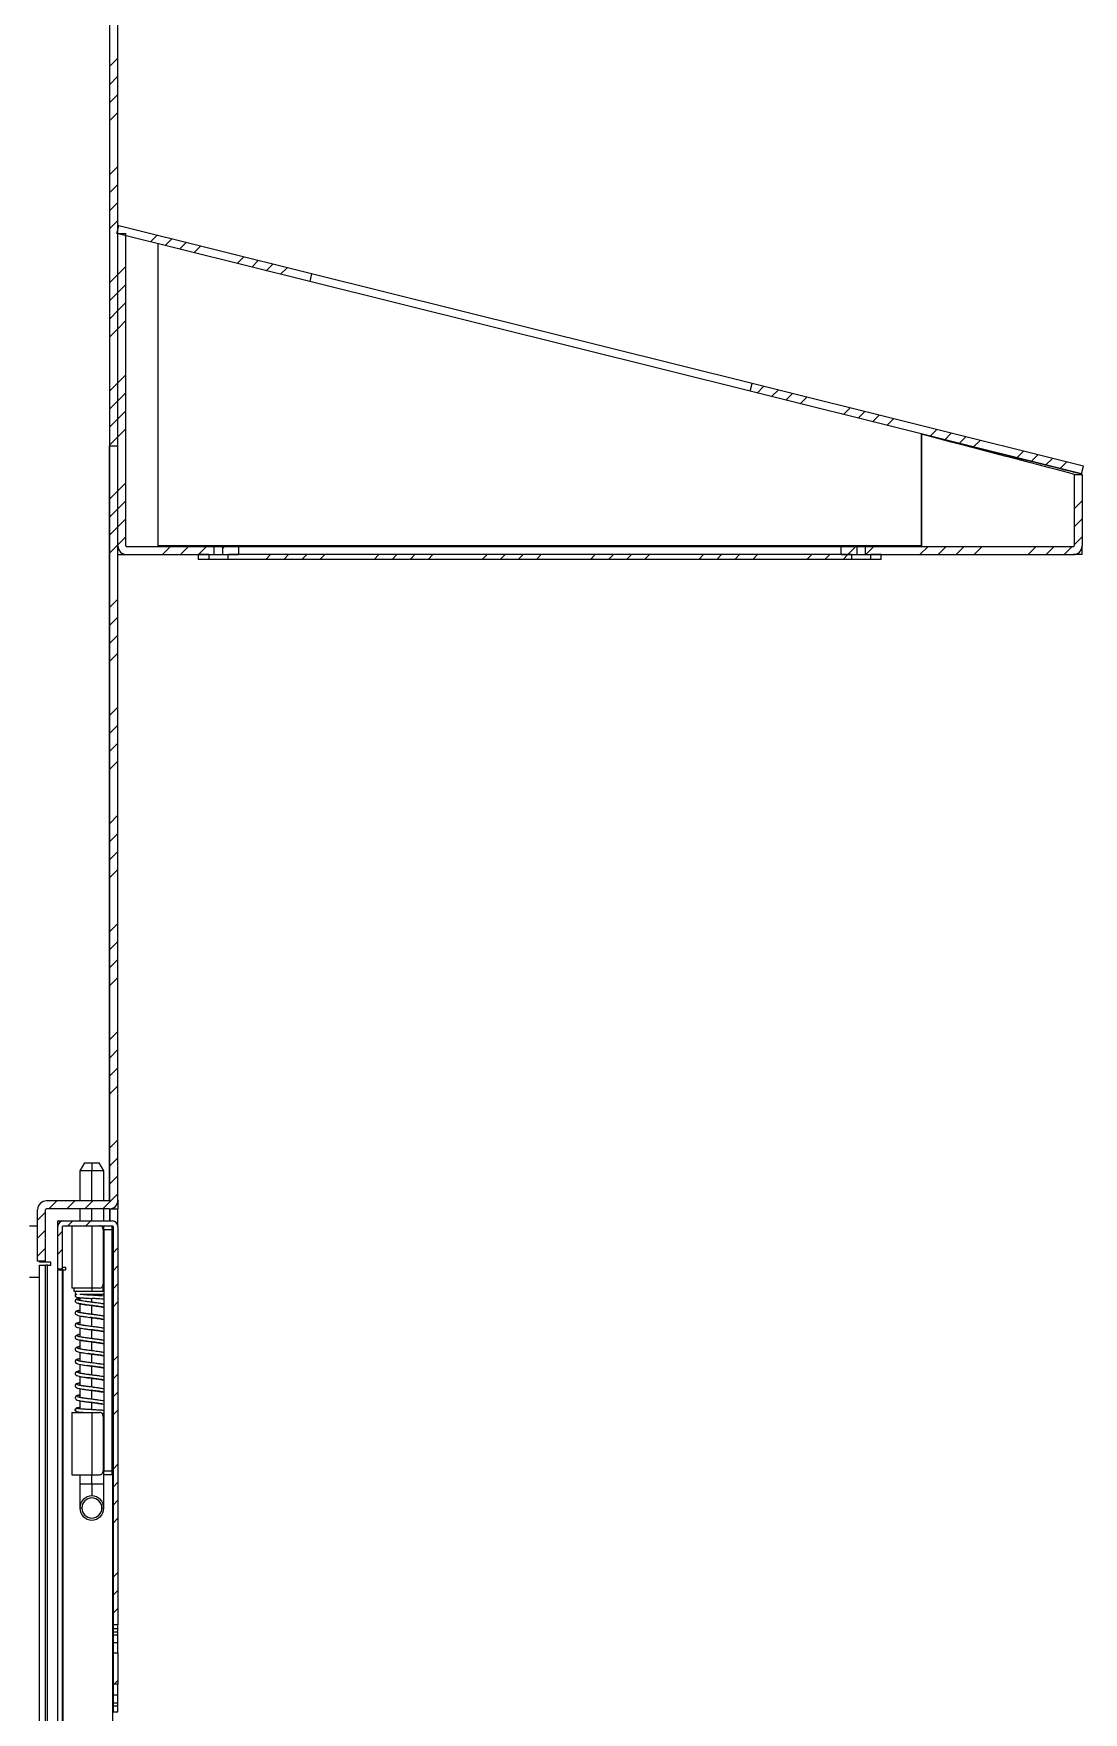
# Model space of a CAD drawing. Header units: millimetres. Extents: x -1281 to 3780, y -2005 to 2969.
# Drawn here: x 3466.6 to 3728, y -76.5 to 341.7 of the extents above; entities that cross this region are included whole.
import ezdxf

# ---------------------------------------------------------------- set-up
doc = ezdxf.new("R2010")
doc.units = ezdxf.units.MM

msp = doc.modelspace()

# ---------------------------------------------------------------- hatches: boundary and pattern name
at = {"linetype": 'Continuous', "lineweight": 18}
h = msp.add_hatch(dxfattribs=at)
h.set_pattern_fill('ANSI34', angle=3e-322, style=0)
edge = h.paths.add_edge_path(flags=0)
edge.add_arc((3527.6323, 356.6942), 42, 105, 180)
edge.add_line((3485.6323, 356.6942), (3485.6323, 238.9873))
edge.add_line((3485.6323, 238.9873), (3487.6323, 238.9873))
edge.add_line((3487.6323, 238.9873), (3487.6323, 356.6942))
edge.add_arc((3527.6323, 356.6942), 40, 105, 180, ccw=False)
edge.add_line((3517.2795, 395.3313), (3550.4175, 404.2105))
edge.add_line((3550.4175, 404.2105), (3549.8998, 406.1424))
edge.add_line((3549.8998, 406.1424), (3516.7619, 397.2631))
h = msp.add_hatch(dxfattribs=at)
h.set_pattern_fill('ANSI34', angle=3e-322, style=0)
edge = h.paths.add_edge_path(flags=0)
edge.add_line((3339.8323, -543.078), (3487.6323, -543.078))
edge.add_line((3487.6323, -543.078), (3487.6323, -541.078))
edge.add_line((3487.6323, -541.078), (3339.8323, -541.078))
edge.add_arc((3339.8323, -540.878), 0.2, 180, 270, ccw=False)
edge.add_line((3339.6323, -540.878), (3339.6323, 341.722))
edge.add_arc((3339.8323, 341.722), 0.2, 90, 180, ccw=False)
edge.add_line((3339.8323, 341.922), (3355.4323, 341.922))
edge.add_arc((3355.4323, 344.122), 2.2, 270, 360)
edge.add_line((3357.6323, 344.122), (3357.6323, 359.122))
edge.add_line((3357.6323, 359.122), (3355.6323, 359.122))
edge.add_line((3355.6323, 359.122), (3355.6323, 344.122))
edge.add_arc((3355.4323, 344.122), 0.2, 270, 360, ccw=False)
edge.add_line((3355.4323, 343.922), (3339.8323, 343.922))
edge.add_arc((3339.8323, 341.722), 2.2, 90, 180)
edge.add_line((3337.6323, 341.722), (3337.6323, -540.878))
edge.add_arc((3339.8323, -540.878), 2.2, 180, 270)
h = msp.add_hatch(dxfattribs=at)
h.set_pattern_fill('ANSI34', style=0)
h.paths.add_polyline_path([(3487.8163, 293.856), (3487.3325, 291.9154), (3535.3621, 279.9403), (3535.8459, 281.8809)], flags=0)
h = msp.add_hatch(dxfattribs=at)
h.set_pattern_fill('ANSI34', angle=3e-322, style=0)
edge = h.paths.add_edge_path(flags=0)
edge.add_line((3489.6323, 291.922), (3487.6323, 291.922))
edge.add_line((3487.6323, 291.922), (3487.6323, 214.122))
edge.add_arc((3489.8323, 214.122), 2.2, 180, 270)
edge.add_line((3489.8323, 211.922), (3511.5258, 211.922))
edge.add_line((3511.5258, 211.922), (3511.5258, 213.922))
edge.add_line((3511.5258, 213.922), (3489.8323, 213.922))
edge.add_arc((3489.8323, 214.122), 0.2, 180, 270, ccw=False)
edge.add_line((3489.6323, 214.122), (3489.6323, 291.922))
h = msp.add_hatch(dxfattribs=at)
h.set_pattern_fill('ANSI34', style=0)
h.paths.add_polyline_path([(3645.0055, 252.6031), (3727.4806, 232.0397), (3727.9645, 233.9803), (3645.4894, 254.5437)], flags=0)
h = msp.add_hatch(dxfattribs=at)
h.set_pattern_fill('ANSI34', angle=3e-322, style=0)
edge = h.paths.add_edge_path(flags=0)
edge.add_line((3487.6323, 51.122), (3487.6323, 238.922))
edge.add_line((3487.6323, 238.922), (3485.6323, 238.922))
edge.add_line((3485.6323, 238.922), (3485.6323, 51.122))
edge.add_arc((3485.4323, 51.122), 0.2, 270, 360, ccw=False)
edge.add_line((3485.4323, 50.922), (3469.8323, 50.922))
edge.add_arc((3469.8323, 48.722), 2.2, 90, 180)
edge.add_line((3467.6323, 48.722), (3467.6323, 35.922))
edge.add_line((3467.6323, 35.922), (3469.6323, 35.922))
edge.add_line((3469.6323, 35.922), (3469.6323, 48.722))
edge.add_arc((3469.8323, 48.722), 0.2, 90, 180, ccw=False)
edge.add_line((3469.8323, 48.922), (3485.4323, 48.922))
edge.add_arc((3485.4323, 51.122), 2.2, 270, 360)
h = msp.add_hatch(dxfattribs=at)
h.set_pattern_fill('ANSI34', angle=3e-322, style=0)
edge = h.paths.add_edge_path(flags=0)
edge.add_line((3727.6323, 231.922), (3725.6323, 231.922))
edge.add_line((3725.6323, 231.922), (3725.6323, 214.122))
edge.add_arc((3725.4323, 214.122), 0.2, 270, 360, ccw=False)
edge.add_line((3725.4323, 213.922), (3673.7388, 213.922))
edge.add_line((3673.7388, 213.922), (3673.7388, 211.922))
edge.add_line((3673.7388, 211.922), (3725.4323, 211.922))
edge.add_arc((3725.4323, 214.122), 2.2, 270, 360)
edge.add_line((3727.6323, 214.122), (3727.6323, 231.922))
h = msp.add_hatch(dxfattribs=at)
h.set_pattern_fill('ANSI34', angle=3e-322, style=0)
h.paths.add_polyline_path([(3517.6323, 211.922), (3517.6323, 213.922), (3513.7388, 213.922), (3513.7388, 211.922)], flags=0)
h = msp.add_hatch(dxfattribs=at)
h.set_pattern_fill('ANSI34', angle=3e-322, style=0)
h.paths.add_polyline_path([(3667.6323, 213.922), (3667.6323, 211.922), (3671.5258, 211.922), (3671.5258, 213.922)], flags=0)
h = msp.add_hatch(dxfattribs=at)
h.set_pattern_fill('ANSI34', angle=3e-322, style=0)
h.paths.add_polyline_path([(3510.221, 211.922), (3507.6323, 211.922), (3507.6323, 210.722), (3510.221, 210.722)], flags=0)
h = msp.add_hatch(dxfattribs=at)
h.set_pattern_fill('ANSI34', angle=3e-322, style=0)
h.paths.add_polyline_path([(3515.0436, 211.922), (3515.0436, 210.722), (3670.221, 210.722), (3670.221, 211.922)], flags=0)
h = msp.add_hatch(dxfattribs=at)
h.set_pattern_fill('ANSI34', angle=3e-322, style=0)
h.paths.add_polyline_path([(3675.0436, 210.722), (3677.6323, 210.722), (3677.6323, 211.922), (3675.0436, 211.922)], flags=0)
h = msp.add_hatch(dxfattribs=at)
h.set_pattern_fill('ANSI34', angle=3e-322, style=0)
edge = h.paths.add_edge_path(flags=0)
edge.add_line((3472.6323, 33.922), (3473.8323, 33.922))
edge.add_line((3473.8323, 33.922), (3473.8323, 44.522))
edge.add_arc((3474.0323, 44.522), 0.2, 90, 180, ccw=False)
edge.add_line((3474.0323, 44.722), (3486.2323, 44.722))
edge.add_arc((3486.2323, 44.522), 0.2, 0, 90, ccw=False)
edge.add_line((3486.4323, 44.522), (3486.4323, -54.6785))
edge.add_line((3486.4323, -54.6785), (3487.6323, -54.6785))
edge.add_line((3487.6323, -54.6785), (3487.6323, 44.522))
edge.add_arc((3486.2323, 44.522), 1.4, 0, 90)
edge.add_line((3486.2323, 45.922), (3474.0323, 45.922))
edge.add_arc((3474.0323, 44.522), 1.4, 90, 180)
edge.add_line((3472.6323, 44.522), (3472.6323, 33.922))
h = msp.add_hatch(dxfattribs=at)
h.set_pattern_fill('ANSI34', angle=3e-322, style=0)
h.paths.add_polyline_path([(3487.6323, -61.682), (3486.4323, -61.682), (3486.4323, -69.4661), (3487.6323, -69.4661)], flags=0)

# ---------------------------------------------------------------- linework, layer by layer
at = {"color": 7, "linetype": 'Continuous'}
for p, q in [((3485.6323, 238.9873), (3485.6323, 356.6942)), ((3487.6323, 238.9873), (3487.6323, 356.6942)), ((3487.3325, 291.9154), (3487.8163, 293.856)), ((3487.8163, 293.856), (3487.6323, 293.9019)), ((3535.8459, 281.8809), (3487.8163, 293.856)), ((3535.3621, 279.9403), (3487.3325, 291.9154)), ((3487.6323, 214.122), (3487.6323, 291.922)), ((3487.6323, 291.922), (3489.6323, 291.922)), ((3489.6323, 214.122), (3489.6323, 291.922)), ((3497.6323, 214.122), (3497.6323, 289.3474)), ((3535.8459, 281.8809), (3535.3621, 279.9403)), ((3645.4894, 254.5437), (3535.8459, 281.8809)), ((3645.0055, 252.6031), (3535.3621, 279.9403)), ((3645.0055, 252.6031), (3645.4894, 254.5437)), ((3727.4806, 232.0397), (3645.0055, 252.6031)), ((3727.9645, 233.9803), (3645.4894, 254.5437)), ((3485.6323, 238.922), (3485.4323, 238.922)), ((3485.6323, 238.9873), (3487.6323, 238.9873)), ((3485.6323, 238.922), (3485.6323, 238.9873)), ((3485.6323, 51.122), (3485.6323, 238.922)), ((3487.6323, 238.922), (3485.6323, 238.922)), ((3487.6323, 51.122), (3487.6323, 238.922)), ((3687.6323, 241.975), (3687.6323, 214.122)), ((3687.6323, 214.122), (3687.6323, 241.922)), ((3725.6323, 231.922), (3725.6323, 214.122)), ((3725.6323, 231.922), (3727.6323, 231.922)), ((3727.4806, 232.0397), (3727.9645, 233.9803)), ((3727.6323, 231.922), (3727.6323, 214.122)), ((3487.6414, 213.922), (3487.6323, 213.922)), ((3489.8323, 213.922), (3511.5258, 213.922)), ((3497.6323, 214.122), (3497.6323, 213.922)), ((3687.6323, 214.122), (3497.6323, 214.122)), ((3511.5258, 213.922), (3511.5258, 211.922)), ((3511.5258, 213.922), (3513.7388, 213.922)), ((3513.7388, 211.922), (3513.7388, 213.922)), ((3513.7388, 213.922), (3517.6323, 213.922)), ((3517.6323, 213.922), (3517.6323, 211.922)), ((3517.6323, 213.922), (3667.6323, 213.922)), ((3667.6323, 211.922), (3667.6323, 213.922)), ((3667.6323, 213.922), (3671.5258, 213.922)), ((3671.5258, 213.922), (3671.5258, 211.922)), ((3671.5258, 213.922), (3673.7388, 213.922)), ((3673.7388, 211.922), (3673.7388, 213.922)), ((3673.7388, 213.922), (3725.4323, 213.922)), ((3687.6323, 213.922), (3687.6323, 214.122)), ((3727.6323, 213.922), (3727.6232, 213.922)), ((3727.6323, 211.922), (3727.6323, 213.922)), ((3487.6323, 211.922), (3489.8323, 211.922)), ((3489.8323, 211.922), (3511.5258, 211.922)), ((3507.6323, 211.922), (3507.6323, 210.722)), ((3510.221, 211.922), (3507.6323, 211.922)), ((3510.221, 210.722), (3507.6323, 210.722)), ((3510.221, 211.922), (3510.221, 210.722)), ((3515.0436, 210.722), (3510.221, 210.722)), ((3511.5258, 211.922), (3513.7388, 211.922)), ((3513.7388, 211.922), (3517.6323, 211.922)), ((3515.0436, 210.722), (3515.0436, 211.922)), ((3670.221, 211.922), (3515.0436, 211.922)), ((3670.221, 210.722), (3515.0436, 210.722)), ((3667.6323, 211.922), (3671.5258, 211.922)), ((3670.221, 211.922), (3670.221, 210.722)), ((3675.0436, 210.722), (3670.221, 210.722)), ((3671.5258, 211.922), (3673.7388, 211.922)), ((3673.7388, 211.922), (3725.4323, 211.922)), ((3675.0436, 210.722), (3675.0436, 211.922)), ((3677.6323, 211.922), (3675.0436, 211.922)), ((3677.6323, 210.722), (3675.0436, 210.722)), ((3677.6323, 210.722), (3677.6323, 211.922)), ((3727.6323, 211.922), (3725.4323, 211.922)), ((3479.287, 60.422), (3478.1323, 58.422)), ((3479.287, 60.422), (3481.1323, 60.422)), ((3481.1323, 60.422), (3481.1323, 58.422)), ((3481.1323, 60.422), (3482.9776, 60.422)), ((3484.1323, 58.422), (3482.9776, 60.422)), ((3478.1323, 58.422), (3478.1323, 50.922)), ((3481.1323, 58.422), (3478.1323, 58.422)), ((3484.1323, 58.422), (3481.1323, 58.422)), ((3484.1323, 50.922), (3484.1323, 58.422)), ((3485.4323, 50.922), (3469.8323, 50.922)), ((3487.6323, 51.122), (3487.6323, 48.922)), ((3467.6323, 35.922), (3467.6323, 48.722)), ((3469.6323, 35.922), (3469.6323, 48.722)), ((3485.4323, 48.922), (3469.8323, 48.922)), ((3478.1323, 48.922), (3478.1323, 45.922)), ((3484.1323, 45.922), (3484.1323, 48.922)), ((3485.6323, 48.9311), (3485.6323, 45.922)), ((3485.6323, 48.922), (3487.6323, 48.922)), ((3485.6323, 45.922), (3485.6323, 48.922)), ((3487.6323, 44.522), (3487.6323, 48.922)), ((3465.6323, 44.722), (3467.6323, 44.722)), ((3472.6323, 44.522), (3472.6323, 45.922)), ((3472.6323, 45.922), (3474.0323, 45.922)), ((3472.6323, 33.922), (3472.6323, 44.522)), ((3473.8323, 33.922), (3473.8323, 44.522)), ((3474.0323, 45.922), (3486.2323, 45.922)), ((3474.0323, 44.722), (3486.2323, 44.722)), ((3476.1323, 44.722), (3476.1323, 29.222)), ((3481.1323, 44.722), (3481.1323, 29.222)), ((3483.9601, 43.722), (3483.9601, 30.222)), ((3484.1323, 43.722), (3484.1323, 44.722)), ((3484.1323, 43.722), (3484.1323, -16.278)), ((3486.1323, 43.722), (3484.1323, 43.722)), ((3486.1323, 44.722), (3486.1323, 43.722)), ((3486.1323, 43.722), (3486.1323, -16.278)), ((3486.2323, 44.722), (3486.2323, 44.522)), ((3486.2323, 44.522), (3486.4323, 44.522)), ((3486.4323, 44.522), (3486.4323, -54.6785)), ((3487.6323, 44.522), (3487.6323, -54.6785)), ((3469.6323, 35.922), (3467.6323, 35.922)), ((3468.1323, 35.672), (3468.1323, 35.922)), ((3470.8823, 35.672), (3468.1323, 35.672)), ((3468.1323, -428.078), (3468.1323, 34.922)), ((3468.1323, 34.922), (3469.6323, 34.922)), ((3469.6323, -428.078), (3469.6323, 34.922)), ((3470.1323, 34.922), (3469.6323, 34.922)), ((3470.1323, -428.078), (3470.1323, 34.922)), ((3470.1323, 34.922), (3470.8823, 34.922)), ((3470.8823, 34.922), (3470.8823, 35.672)), ((3473.8323, 33.922), (3472.6323, 33.922)), ((3472.6323, 33.722), (3473.8323, 33.722)), ((3472.6323, -426.878), (3472.6323, 33.722)), ((3474.6323, 34.322), (3473.8323, 34.322)), ((3473.8323, -426.878), (3473.8323, 33.722)), ((3474.0323, 33.722), (3473.8323, 33.722)), ((3474.0323, -426.878), (3474.0323, 33.722)), ((3474.0323, 33.722), (3474.6323, 33.722)), ((3474.6323, 33.722), (3474.6323, 34.322)), ((3465.6323, 31.922), (3468.1323, 31.922)), ((3484.1323, 29.422), (3483.6379, 29.422)), ((3481.1323, 29.222), (3476.1323, 29.222)), ((3476.6323, 29.222), (3476.6323, 28.422)), ((3476.6323, 28.422), (3481.1323, 28.422)), ((3478.1323, 26.8198), (3478.1323, 26.1162)), ((3478.1323, 25.3233), (3478.1323, 23.1011)), ((3479.5143, 25.8861), (3478.725, 26.0081)), ((3481.1323, 29.222), (3481.1323, 28.422)), ((3483.0783, 29.222), (3481.1323, 29.222)), ((3481.1323, 28.422), (3483.9441, 28.422)), ((3483.9441, 28.422), (3483.9441, 29.222)), ((3483.9441, 29.222), (3484.1317, 29.222)), ((3484.1317, 28.422), (3483.9441, 28.422)), ((3484.1317, 28.422), (3484.1317, 29.222)), ((3478.1323, 22.2933), (3478.1323, 20.0837)), ((3480.1198, 24.9961), (3480.9947, 24.8813)), ((3481.595, 22.5905), (3481.129, 22.6507)), ((3483.7646, 24.4871), (3484.1323, 24.4126)), ((3478.1323, 19.2708), (3478.1323, 17.0656)), ((3478.1323, 16.2539), (3478.1323, 14.0413)), ((3478.1323, 13.2355), (3478.1323, 11.0221)), ((3480.6711, 15.8633), (3481.1167, 15.8057)), ((3481.8358, 13.4978), (3481.2515, 13.5749)), ((3478.1323, 10.2135), (3478.1323, 8.004)), ((3478.1323, 7.1975), (3478.1323, 4.9833)), ((3481.1412, 4.5291), (3480.7234, 4.583)), ((3481.5689, 4.4734), (3481.1412, 4.5291)), ((3478.1323, 4.1699), (3478.1323, 1.9603)), ((3478.1323, 1.1484), (3478.1323, -0.968)), ((3480.4042, 0.7986), (3480.9968, 0.7211)), ((3481.5552, 1.4554), (3481.0985, 1.5146)), ((3476.1323, -1.778), (3476.1323, -17.278)), ((3476.1323, -1.778), (3481.1323, -1.778)), ((3478.1323, -1.6935), (3478.1323, -1.778)), ((3482.1414, -1.151), (3481.128, -1.0905)), ((3481.1323, -1.778), (3481.1323, -17.278)), ((3481.1323, -1.778), (3483.0783, -1.778)), ((3484.1323, -2.6421), (3483.9332, -2.6155)), ((3483.9601, -2.778), (3483.9601, -16.278)), ((3484.1323, -3.4236), (3483.9601, -3.4091)), ((3484.1323, -16.278), (3486.1323, -16.278)), ((3484.1323, -17.278), (3484.1323, -16.278)), ((3486.1323, -16.278), (3486.1323, -17.278)), ((3476.1323, -17.278), (3481.1323, -17.278)), ((3478.1323, -17.278), (3478.1323, -19.578)), ((3478.1323, -19.578), (3478.1323, -25.578)), ((3481.1323, -17.278), (3483.0783, -17.278)), ((3481.1323, -19.578), (3481.1323, -22.578)), ((3484.1323, -19.578), (3484.1323, -17.278)), ((3486.1323, -17.278), (3484.1323, -17.278)), ((3484.1323, -25.578), (3484.1323, -19.578)), ((3478.6323, -25.578), (3478.1323, -25.578)), ((3483.6323, -25.578), (3484.1323, -25.578)), ((3487.6323, -54.6785), (3486.4323, -54.6785)), ((3486.4323, -54.8535), (3486.4323, -55.5767)), ((3486.4323, -55.5767), (3487.6323, -55.5767)), ((3486.4323, -55.5767), (3486.4323, -56.2909)), ((3486.4323, -56.4659), (3487.6323, -56.4659)), ((3486.4323, -57.1659), (3487.6323, -57.1659)), ((3487.6323, -55.5767), (3487.6323, -54.8535)), ((3487.6323, -56.2909), (3487.6323, -55.5767)), ((3486.4323, -59.0858), (3487.6323, -59.0858)), ((3486.4323, -61.682), (3487.6323, -61.682)), ((3486.4323, -61.682), (3486.4323, -69.4661)), ((3487.6323, -61.682), (3487.6323, -69.4661)), ((3487.6323, -69.4661), (3486.4323, -69.4661)), ((3486.4323, -72.1566), (3487.6323, -72.1566)), ((3486.4323, -74.1133), (3487.6323, -74.1133)), ((3486.4323, -74.8194), (3487.6323, -74.8194)), ((3486.4323, -74.9944), (3486.4323, -76.3838)), ((3487.6323, -76.3838), (3487.6323, -74.9944)), ((3486.4323, -76.3838), (3487.6323, -76.3838))]:
    msp.add_line(p, q, dxfattribs=at)
at = {"color": 8, "linetype": 'Continuous'}
for p, q in [((3485.4323, 238.922), (3485.4323, 50.922)), ((3481.1323, 50.922), (3481.1323, 58.422)), ((3481.1323, 45.922), (3481.1323, 48.922)), ((3486.2323, 44.522), (3486.2323, -355.238)), ((3481.1323, 27.4226), (3481.1323, 27.622)), ((3481.1323, 25.7766), (3481.1323, 26.6213)), ((3481.1323, 22.7401), (3481.1323, 24.8635)), ((3481.1323, 19.6304), (3481.1323, 21.8436)), ((3481.1323, 16.6103), (3481.1323, 18.8235)), ((3481.1323, 13.5904), (3481.1323, 15.803)), ((3481.1323, 12.7836), (3481.1323, 12.7837)), ((3481.1323, 10.5705), (3481.1323, 12.6867)), ((3481.1323, 9.7637), (3481.1323, 9.7643)), ((3481.1323, 7.5505), (3481.1323, 9.6662)), ((3481.1323, 4.5302), (3481.1323, 6.7437)), ((3481.1323, 1.6154), (3481.1323, 3.7231)), ((3481.1323, 1.5102), (3481.1323, 1.5105)), ((3481.1323, -1.0908), (3481.1323, 0.7033)), ((3484.1323, -2.6226), (3483.9315, -2.6055)), ((3478.1323, -19.578), (3481.1323, -19.578)), ((3481.1323, -19.578), (3481.1323, -17.278)), ((3481.1323, -19.578), (3484.1323, -19.578))]:
    msp.add_line(p, q, dxfattribs=at)
at = {"color": 7, "linetype": 'Continuous', "flags": 128}
for points in [[(3727.6323, 231.922), (3727.4617, 231.9646), (3726.9512, 232.0922), (3726.1053, 232.3037), (3724.9312, 232.5972), (3723.4388, 232.9703), (3721.641, 233.4198), (3719.553, 233.9418), (3717.1926, 234.5319), (3714.5801, 235.185), (3711.7377, 235.8956), (3708.6896, 236.6576), (3705.4618, 237.4646), (3702.082, 238.3095), (3698.5788, 239.1853), (3694.9823, 240.0845), (3691.323, 240.9993), (3687.6323, 241.922)], [(3725.6323, 231.922), (3725.4493, 231.9701), (3724.9021, 232.1141), (3723.996, 232.3526), (3722.7397, 232.6832), (3721.1453, 233.1028), (3719.2281, 233.6073), (3717.0067, 234.1919), (3714.5024, 234.8509), (3711.7392, 235.578), (3708.744, 236.3663), (3705.5454, 237.208), (3702.1743, 238.0951), (3698.6631, 239.0191), (3695.0457, 239.9711), (3691.3569, 240.9418), (3687.6323, 241.922)]]:
    msp.add_lwpolyline(points, dxfattribs=at)
at = {"color": 7, "linetype": 'Continuous'}
for centre, radius, start, end in [((3489.8323, 214.122), 2.2, 180, 270), ((3489.8323, 214.122), 0.2, 180, 270), ((3725.4323, 214.122), 2.2, 270, 0), ((3725.4323, 214.122), 0.2, 270, 0), ((3469.8323, 48.722), 2.2, 90, 180), ((3485.4323, 51.122), 2.2, 270, 0), ((3485.4323, 51.122), 0.2, 270, 0), ((3469.8323, 48.722), 0.2, 90, 180), ((3474.0323, 44.522), 1.4, 90, 180), ((3474.0323, 44.522), 0.2, 90, 180), ((3486.2323, 44.522), 1.4, 0, 90), ((3486.2323, 44.522), 0.2, 0, 90), ((3477.3823, 28.022), 0.4, 89.967753, 269.967753), ((3481.1323, -25.578), 3, 90, 180), ((3481.1323, -25.578), 2.5, 0, 180), ((3481.1323, -25.578), 3, 0, 90), ((3481.1323, -25.578), 3, 180, 270), ((3481.1323, -25.578), 2.5, 180, 0), ((3481.1323, -25.578), 3, 270, 0)]:
    msp.add_arc(centre, radius, start, end, dxfattribs=at)
for points, knots in [([(3483.9601, 43.722), (3483.9477, 43.8535), (3483.9229, 44.1165), (3483.7277, 44.4478), (3483.4386, 44.6781), (3483.1985, 44.7073), (3483.0783, 44.722)], [0, 0, 0, 0, 0.25001215, 0.499778732, 0.749409196, 1, 1, 1, 1]), ([(3483.0783, 29.222), (3483.1983, 29.2365), (3483.4381, 29.2657), (3483.7272, 29.4955), (3483.9227, 29.8268), (3483.9476, 30.0901), (3483.9601, 30.222)], [0, 0, 0, 0, 0.250023081, 0.499739873, 0.749423692, 1, 1, 1, 1]), ([(3477.3825, 26.4205), (3477.3446, 26.4174), (3477.2589, 26.4103), (3477.1465, 26.3519), (3477.0546, 26.2617), (3476.9999, 26.152), (3476.9749, 26.0648), (3476.9823, 26.022), (3476.9823, 26.0219)], [0, 0, 0, 0, 0.18071857, 0.40933403, 0.59010348, 0.78948044, 0.99968239, 1, 1, 1, 1]), ([(3476.9823, 26.022), (3477.0042, 25.9319), (3477.0731, 25.6493), (3477.7233, 25.3712), (3478.7002, 25.1973), (3479.5674, 25.0678), (3480.0149, 25.0097), (3480.1198, 24.9961)], [0, 0, 0, 0, 0.13961075, 0.437903977, 0.737860288, 0.938600591, 1, 1, 1, 1]), ([(3477.205, 27.6713), (3477.1257, 27.6317), (3477.0153, 27.5766), (3476.9759, 27.3721), (3477.0165, 27.1587), (3477.3184, 26.8919), (3477.6486, 26.8857), (3478.2373, 26.8143), (3478.9509, 26.7578), (3479.9219, 26.6908), (3480.6758, 26.6475), (3481.0748, 26.6246)], [0, 0, 0, 0, 0.09684027, 0.13465715, 0.17413946, 0.25384338, 0.4313152, 0.5435832, 0.67628994, 0.82870195, 1, 1, 1, 1]), ([(3477.7174, 26.2328), (3477.7126, 26.2423), (3477.6912, 26.2857), (3477.6167, 26.3506), (3477.5063, 26.4104), (3477.4204, 26.4174), (3477.3825, 26.4205)], [0, 0, 0, 0, 0.0797673, 0.36167454, 0.71818354, 1, 1, 1, 1]), ([(3484.1323, 27.622), (3484.0243, 27.622), (3483.6643, 27.622), (3482.588, 27.622), (3481.1315, 27.622), (3479.675, 27.622), (3478.5975, 27.622), (3478.2369, 27.622), (3478.128, 27.622)], [0, 0, 0, 0, 0.08817035, 0.29383962, 0.49955855, 0.70527688, 0.91094755, 1, 1, 1, 1]), ([(3481.0964, 25.6748), (3480.8493, 25.7068), (3480.3592, 25.7703), (3479.8023, 25.8409), (3479.5617, 25.8787), (3479.5143, 25.8861)], [0, 0, 0, 0, 0.44960945, 0.89166251, 1, 1, 1, 1]), ([(3484.1323, 25.2183), (3484.0535, 25.2367), (3483.6949, 25.3204), (3482.9188, 25.4332), (3481.9473, 25.566), (3481.3877, 25.6376), (3481.0964, 25.6748)], [0, 0, 0, 0, 0.113159149, 0.515166539, 0.7475756, 1, 1, 1, 1]), ([(3484.1323, 27.2146), (3484.099, 27.2182), (3483.8818, 27.2412), (3483.2854, 27.2883), (3482.3033, 27.3554), (3481.5299, 27.3998), (3481.12, 27.4233)], [0, 0, 0, 0, 0.0498504, 0.32479017, 0.6420859, 1, 1, 1, 1]), ([(3481.9326, 25.5667), (3481.927, 25.5675), (3481.7977, 25.5859), (3481.6489, 25.6043), (3481.5065, 25.622)], [0, 0, 0, 0, 0.04362449, 1, 1, 1, 1]), ([(3478.1323, 23.7052), (3477.8898, 23.6495), (3477.4314, 23.5442), (3477.1854, 23.449), (3476.9958, 23.1645), (3476.9662, 22.9395), (3477.1073, 22.615), (3477.3275, 22.5169), (3477.7517, 22.3625), (3478.4279, 22.222), (3479.3124, 22.0835), (3480.2298, 21.9595), (3480.7544, 21.8922), (3481.0273, 21.8571)], [0, 0, 0, 0, 0.13132948, 0.24824886, 0.28160946, 0.31741817, 0.35888125, 0.46507257, 0.55430482, 0.67353641, 0.82202564, 0.90741533, 1, 1, 1, 1]), ([(3479.0849, 22.9292), (3478.8931, 22.9591), (3478.4845, 23.0226), (3478.0554, 23.1136), (3477.8008, 23.1815), (3477.694, 23.2308), (3477.6958, 23.2269), (3477.6963, 23.226)], [0, 0, 0, 0, 0.2570029, 0.54773017, 0.782070051, 0.948528012, 1, 1, 1, 1]), ([(3481.129, 22.6507), (3480.7815, 22.6955), (3480.1122, 22.7819), (3479.4155, 22.8749), (3479.1283, 22.9221), (3479.0849, 22.9292)], [0, 0, 0, 0, 0.47811805, 0.9211373, 1, 1, 1, 1]), ([(3480.9947, 24.8813), (3481.3959, 24.8302), (3482.1409, 24.7351), (3483.0603, 24.6053), (3483.5802, 24.5246), (3483.7576, 24.4885), (3483.7646, 24.4871)], [0, 0, 0, 0, 0.38458575, 0.7139787, 0.98881701, 1, 1, 1, 1]), ([(3481.0273, 21.8571), (3481.3702, 21.8133), (3482.0181, 21.7306), (3482.8564, 21.615), (3483.3787, 21.5375), (3483.5835, 21.4993), (3483.6132, 21.4937)], [0, 0, 0, 0, 0.35709994, 0.67450693, 0.95266612, 1, 1, 1, 1]), ([(3484.1323, 22.2), (3484.0179, 22.2252), (3483.627, 22.3115), (3482.8401, 22.4249), (3482.0745, 22.5289), (3481.7095, 22.5758), (3481.595, 22.5905)], [0, 0, 0, 0, 0.184296199, 0.629417, 0.883753447, 1, 1, 1, 1]), ([(3483.6132, 21.4937), (3483.7477, 21.4707), (3483.963, 21.4339), (3484.0861, 21.4007), (3484.1323, 21.3883)], [0, 0, 0, 0, 0.62438253, 1, 1, 1, 1]), ([(3478.1323, 20.6837), (3477.9669, 20.6516), (3477.5196, 20.5649), (3477.2604, 20.4608), (3477.011, 20.2105), (3476.9607, 19.9224), (3477.0694, 19.6868), (3477.3163, 19.4665), (3477.8706, 19.3042), (3478.9993, 19.1078), (3480.0817, 18.9586), (3480.7306, 18.8753), (3481.0717, 18.8315)], [0, 0, 0, 0, 0.08063365, 0.21811188, 0.27234943, 0.31915648, 0.35382979, 0.40130546, 0.60714603, 0.78044341, 0.8845981, 1, 1, 1, 1]), ([(3478.1323, 17.6769), (3478.1252, 17.6757), (3477.6875, 17.6015), (3477.3752, 17.4768), (3477.0948, 17.3094), (3476.9701, 17.0448), (3476.9899, 16.8096), (3477.1691, 16.5357), (3477.3638, 16.462), (3477.8058, 16.3087), (3478.5068, 16.1689), (3479.4098, 16.03), (3480.1823, 15.9261), (3480.5512, 15.8787), (3480.6711, 15.8633)], [0, 0, 0, 0, 0.00318106, 0.19583461, 0.27462968, 0.31800332, 0.35325325, 0.39331898, 0.49778283, 0.59289212, 0.71738369, 0.87047755, 0.95792329, 1, 1, 1, 1]), ([(3479.3784, 16.8445), (3479.1578, 16.8777), (3478.7464, 16.9395), (3478.1859, 17.0437), (3477.8364, 17.1273), (3477.7158, 17.1832), (3477.722, 17.1693), (3477.7234, 17.1664)], [0, 0, 0, 0, 0.256292548, 0.477862735, 0.819337408, 0.961588155, 1, 1, 1, 1]), ([(3478.8955, 19.9396), (3478.6914, 19.9741), (3478.2776, 20.0441), (3477.8979, 20.1257), (3477.7105, 20.2125), (3477.7243, 20.1866), (3477.7268, 20.1819)], [0, 0, 0, 0, 0.32834761, 0.66595536, 0.93863231, 1, 1, 1, 1]), ([(3481.1734, 19.625), (3480.7671, 19.6775), (3479.9979, 19.777), (3479.2206, 19.8821), (3478.9306, 19.9334), (3478.8955, 19.9396)], [0, 0, 0, 0, 0.49584738, 0.93889841, 1, 1, 1, 1]), ([(3481.2184, 16.5992), (3480.8821, 16.6425), (3480.2465, 16.7244), (3479.6218, 16.807), (3479.379, 16.8444), (3479.3784, 16.8445)], [0, 0, 0, 0, 0.52848348, 0.99874858, 1, 1, 1, 1]), ([(3481.0717, 18.8315), (3481.4816, 18.7785), (3482.2569, 18.6783), (3483.0404, 18.5723), (3483.3319, 18.5209), (3483.3669, 18.5147)], [0, 0, 0, 0, 0.49674868, 0.93955323, 1, 1, 1, 1]), ([(3484.1323, 19.1832), (3483.7931, 19.247), (3483.2307, 19.3527), (3482.166, 19.4972), (3481.5154, 19.5809), (3481.1734, 19.625)], [0, 0, 0, 0, 0.41875459, 0.69444308, 1, 1, 1, 1]), ([(3483.3669, 18.5147), (3483.5807, 18.4805), (3483.8685, 18.4344), (3484.0445, 18.3913), (3484.0897, 18.3802)], [0, 0, 0, 0, 0.74300083, 1, 1, 1, 1]), ([(3478.2493, 14.6768), (3478.1553, 14.6596), (3477.881, 14.6094), (3477.5312, 14.5103), (3477.2425, 14.4014), (3477.0049, 14.1772), (3476.9612, 13.8467), (3477.1469, 13.537), (3477.3221, 13.4644), (3477.707, 13.315), (3478.3974, 13.169), (3479.3294, 13.0214), (3480.3043, 12.8899), (3480.8603, 12.8186), (3481.1498, 12.7814)], [0, 0, 0, 0, 0.04229095, 0.1233438, 0.22266604, 0.29328017, 0.33758895, 0.38024755, 0.46197776, 0.54927605, 0.66857209, 0.81883509, 0.90568135, 1, 1, 1, 1]), ([(3481.2515, 13.5749), (3480.8542, 13.6258), (3480.1162, 13.7203), (3479.1894, 13.8492), (3478.5355, 13.9576), (3478.0446, 14.0525), (3477.7473, 14.1509), (3477.7268, 14.1507), (3477.7213, 14.1507)], [0, 0, 0, 0, 0.23625912, 0.43877733, 0.60795151, 0.74419978, 0.93069158, 1, 1, 1, 1]), ([(3481.1167, 15.8057), (3481.4677, 15.7604), (3482.143, 15.6732), (3482.846, 15.5795), (3483.1351, 15.532), (3483.1787, 15.5249)], [0, 0, 0, 0, 0.47896376, 0.92144818, 1, 1, 1, 1]), ([(3481.1498, 12.7814), (3481.4352, 12.7447), (3482.0071, 12.6709), (3482.6223, 12.5905), (3482.9015, 12.5473), (3482.9492, 12.54)], [0, 0, 0, 0, 0.452359748, 0.906473161, 1, 1, 1, 1]), ([(3484.1323, 16.1605), (3484.0441, 16.1807), (3483.685, 16.2628), (3482.9386, 16.371), (3482.0221, 16.4963), (3481.4934, 16.564), (3481.2184, 16.5992)], [0, 0, 0, 0, 0.1290012, 0.52503589, 0.75288887, 1, 1, 1, 1]), ([(3484.1323, 13.1437), (3483.9879, 13.1735), (3483.5805, 13.2574), (3482.7863, 13.3743), (3482.1114, 13.462), (3481.8358, 13.4978)], [0, 0, 0, 0, 0.24522636, 0.69180807, 1, 1, 1, 1]), ([(3483.1787, 15.5249), (3483.3741, 15.4947), (3483.7533, 15.4361), (3484.0086, 15.38), (3484.1323, 15.3528)], [0, 0, 0, 0, 0.51523461, 1, 1, 1, 1]), ([(3478.19, 8.6245), (3478.1363, 8.6154), (3477.7879, 8.5563), (3477.4772, 8.4582), (3477.1349, 8.295), (3476.9807, 8.0355), (3476.9787, 7.7927), (3477.0666, 7.621), (3477.1959, 7.4898), (3477.3971, 7.384), (3477.9792, 7.204), (3478.9392, 7.039), (3480.0713, 6.8798), (3480.752, 6.7925), (3481.1101, 6.7465)], [0, 0, 0, 0, 0.02272665, 0.14742329, 0.25104505, 0.2976121, 0.33489857, 0.36574011, 0.39698053, 0.47211669, 0.59895335, 0.77509982, 0.88167612, 1, 1, 1, 1]), ([(3478.1323, 11.6358), (3478.0361, 11.6161), (3477.7193, 11.5509), (3477.3798, 11.4487), (3477.0656, 11.2565), (3476.9786, 10.9899), (3476.9832, 10.7955), (3477.1183, 10.5563), (3477.2901, 10.4569), (3477.6021, 10.3276), (3478.2633, 10.1721), (3479.2107, 10.0187), (3480.2411, 9.878), (3480.8385, 9.8014), (3481.1507, 9.7613)], [0, 0, 0, 0, 0.04873751, 0.16039272, 0.270388, 0.29924522, 0.32578754, 0.36546234, 0.43274893, 0.5172583, 0.64077891, 0.80176963, 0.89640048, 1, 1, 1, 1]), ([(3481.2525, 10.5548), (3480.7816, 10.615), (3479.919, 10.7252), (3478.8906, 10.8747), (3478.2632, 10.9865), (3477.8867, 11.0779), (3477.8156, 11.1029), (3477.7859, 11.1134)], [0, 0, 0, 0, 0.29771627, 0.5454076, 0.74357262, 0.89295045, 1, 1, 1, 1]), ([(3481.1507, 9.7613), (3481.5915, 9.707), (3482.1003, 9.6444), (3482.5045, 9.5827), (3482.5584, 9.5745)], [0, 0, 0, 0, 0.86660479, 1, 1, 1, 1]), ([(3484.1323, 10.1255), (3484.0892, 10.1352), (3483.8662, 10.1851), (3483.2923, 10.2783), (3482.3691, 10.4117), (3481.6393, 10.5053), (3481.2525, 10.5548)], [0, 0, 0, 0, 0.06496875, 0.33633074, 0.64825091, 1, 1, 1, 1]), ([(3482.5584, 9.5745), (3482.9488, 9.5197), (3483.5745, 9.4317), (3483.9798, 9.3459), (3484.1323, 9.3135)], [0, 0, 0, 0, 0.62379639, 1, 1, 1, 1]), ([(3482.9492, 12.54), (3483.1405, 12.5115), (3483.5728, 12.447), (3483.9663, 12.3765), (3484.1137, 12.3387), (3484.1323, 12.334)], [0, 0, 0, 0, 0.40945422, 0.92544412, 1, 1, 1, 1]), ([(3478.1323, 5.5955), (3478.1051, 5.5906), (3477.8566, 5.5456), (3477.4973, 5.4386), (3477.1371, 5.312), (3476.9778, 4.9887), (3476.9848, 4.7465), (3477.0915, 4.5561), (3477.381, 4.343), (3477.7496, 4.2472), (3478.4174, 4.1063), (3479.1273, 3.9918), (3480.0217, 3.8662), (3480.6913, 3.7803), (3481.0395, 3.7356)], [0, 0, 0, 0, 0.01244171, 0.11369506, 0.25858063, 0.30178763, 0.33012274, 0.37626174, 0.43705094, 0.58641722, 0.67587064, 0.77471214, 0.88281105, 1, 1, 1, 1]), ([(3479.4435, 7.7752), (3479.0566, 7.835), (3478.3957, 7.9373), (3477.9131, 8.0428), (3477.7293, 8.1152), (3477.7345, 8.099), (3477.7361, 8.0944)], [0, 0, 0, 0, 0.435092413, 0.743227586, 0.92623869, 1, 1, 1, 1]), ([(3480.7234, 4.583), (3480.5311, 4.6076), (3479.8937, 4.6891), (3479.0747, 4.8038), (3478.3802, 4.9252), (3477.9916, 5.0103), (3477.8653, 5.0491), (3477.8133, 5.065)], [0, 0, 0, 0, 0.14689178, 0.4871461, 0.68720543, 0.8712508, 1, 1, 1, 1]), ([(3481.2117, 7.5401), (3480.8925, 7.5816), (3480.2895, 7.6602), (3479.6663, 7.7384), (3479.445, 7.7749), (3479.4435, 7.7752)], [0, 0, 0, 0, 0.527582876, 0.996791368, 1, 1, 1, 1]), ([(3481.1101, 6.7465), (3481.4454, 6.7035), (3482.226, 6.6033), (3483.0118, 6.4989), (3483.3583, 6.4376), (3483.3823, 6.4334)], [0, 0, 0, 0, 0.41209152, 0.95928874, 1, 1, 1, 1]), ([(3484.1323, 7.1041), (3484.0406, 7.1236), (3483.762, 7.1829), (3483.1297, 7.2828), (3482.2369, 7.4087), (3481.5627, 7.4951), (3481.2117, 7.5401)], [0, 0, 0, 0, 0.12982862, 0.39476964, 0.68498049, 1, 1, 1, 1]), ([(3484.1323, 4.0765), (3483.81, 4.1396), (3483.2578, 4.2478), (3482.3178, 4.3766), (3481.7825, 4.4458), (3481.5689, 4.4734)], [0, 0, 0, 0, 0.45734848, 0.78342904, 1, 1, 1, 1]), ([(3483.3823, 6.4334), (3483.5597, 6.4037), (3483.885, 6.3493), (3484.0986, 6.2994), (3484.1958, 6.2767)], [0, 0, 0, 0, 0.54512738, 1, 1, 1, 1]), ([(3478.1323, 2.5733), (3478.0087, 2.5477), (3477.6212, 2.4675), (3477.3509, 2.3672), (3477.1555, 2.2405), (3477.0158, 2.0803), (3476.9665, 1.849), (3477.0356, 1.5888), (3477.3132, 1.3533), (3477.6799, 1.2451), (3478.2741, 1.1125), (3478.9632, 0.9963), (3479.7019, 0.8894), (3480.2224, 0.8221), (3480.4042, 0.7986)], [0, 0, 0, 0, 0.06883008, 0.21572961, 0.25477484, 0.30138048, 0.33740293, 0.37974027, 0.46275997, 0.61112125, 0.70251854, 0.81014476, 0.93368318, 1, 1, 1, 1]), ([(3481.0985, 1.5146), (3480.6793, 1.5683), (3479.7642, 1.6854), (3478.747, 1.8332), (3478.1122, 1.9613), (3477.826, 2.0331), (3477.699, 2.0902), (3477.7067, 2.0786), (3477.7088, 2.0756)], [0, 0, 0, 0, 0.25328318, 0.55278625, 0.71561428, 0.85372404, 0.96190275, 1, 1, 1, 1]), ([(3480.9968, 0.7211), (3481.4826, 0.6603), (3482.0897, 0.5843), (3482.5886, 0.5101), (3482.6883, 0.4952)], [0, 0, 0, 0, 0.80013419, 1, 1, 1, 1]), ([(3481.0395, 3.7356), (3481.3611, 3.6939), (3481.9687, 3.6152), (3482.626, 3.5309), (3482.8754, 3.4899), (3482.9067, 3.4847)], [0, 0, 0, 0, 0.49584851, 0.93672328, 1, 1, 1, 1]), ([(3484.1323, 1.0603), (3484.0976, 1.0689), (3483.7836, 1.1468), (3483.0323, 1.256), (3482.1601, 1.3777), (3481.7147, 1.4349), (3481.5552, 1.4554)], [0, 0, 0, 0, 0.06085177, 0.55102372, 0.83916618, 1, 1, 1, 1]), ([(3482.6883, 0.4952), (3482.9316, 0.4606), (3483.4529, 0.3864), (3483.92, 0.3036), (3484.0986, 0.26), (3484.1323, 0.2518)], [0, 0, 0, 0, 0.41516015, 0.88960884, 1, 1, 1, 1]), ([(3482.9067, 3.4847), (3483.2751, 3.4297), (3483.7851, 3.3536), (3484.0568, 3.2881), (3484.1323, 3.2699)], [0, 0, 0, 0, 0.72225071, 1, 1, 1, 1]), ([(3477.3822, -1.5566), (3477.3444, -1.5535), (3477.2588, -1.5463), (3477.1461, -1.4878), (3477.0552, -1.3977), (3476.9966, -1.2873), (3476.975, -1.158), (3476.9966, -1.0286), (3477.0553, -0.9183), (3477.1462, -0.8282), (3477.2589, -0.7697), (3477.3445, -0.7626), (3477.3824, -0.7595)], [0, 0, 0, 0, 0.09038495, 0.20473, 0.29514002, 0.39486658, 0.50000192, 0.60513213, 0.70485935, 0.79527206, 0.90961283, 1, 1, 1, 1]), ([(3476.9823, -1.158), (3477.0236, -1.2655), (3477.0997, -1.4635), (3477.6111, -1.6314), (3478.2513, -1.6983), (3478.9812, -1.752), (3479.3347, -1.778)], [0, 0, 0, 0, 0.2283846, 0.42047951, 0.71930898, 1, 1, 1, 1]), ([(3477.5548, -0.6144), (3477.5012, -0.6284), (3477.2976, -0.6814), (3477.1441, -0.7626), (3477.1002, -0.8749), (3477.0961, -0.8852)], [0, 0, 0, 0, 0.24491223, 0.93041137, 1, 1, 1, 1]), ([(3484.1323, -1.2906), (3484.0274, -1.28), (3483.7176, -1.2484), (3482.9365, -1.1961), (3481.9671, -1.1378), (3481.3015, -1.1003), (3481.0057, -1.0836)], [0, 0, 0, 0, 0.15466079, 0.4565977, 0.75851088, 1, 1, 1, 1]), ([(3484.1323, -1.3055), (3484.0079, -1.2912), (3483.6027, -1.2447), (3482.8961, -1.1953), (3482.3023, -1.1604), (3482.1414, -1.151)], [0, 0, 0, 0, 0.24419387, 0.79522921, 1, 1, 1, 1]), ([(3483.9601, -2.778), (3483.9477, -2.6465), (3483.9229, -2.3835), (3483.7277, -2.0522), (3483.4386, -1.8219), (3483.1985, -1.7927), (3483.0783, -1.778)], [0, 0, 0, 0, 0.25001215, 0.499778732, 0.749409196, 1, 1, 1, 1]), ([(3483.0783, -17.278), (3483.1983, -17.2635), (3483.4381, -17.2343), (3483.7272, -17.0045), (3483.9227, -16.6732), (3483.9476, -16.4099), (3483.9601, -16.278)], [0, 0, 0, 0, 0.250023081, 0.499739873, 0.749423692, 1, 1, 1, 1]), ([(3486.4323, -56.4659), (3486.4323, -56.501), (3486.4323, -56.5618), (3486.4323, -56.9858), (3486.4323, -57.1659)], [0, 0, 0, 0, 0.57512511, 1, 1, 1, 1]), ([(3486.4323, -57.1659), (3486.4323, -57.4495), (3486.4323, -57.9531), (3486.4323, -58.7414), (3486.4323, -59.0858)], [0, 0, 0, 0, 0.56308964, 1, 1, 1, 1]), ([(3487.6323, -57.1659), (3487.6323, -56.944), (3487.6323, -56.5359), (3487.6323, -56.4879), (3487.6323, -56.4659)], [0, 0, 0, 0, 0.54364945, 1, 1, 1, 1]), ([(3487.6323, -59.0858), (3487.6323, -58.6533), (3487.6323, -57.8746), (3487.6323, -57.384), (3487.6323, -57.1659)], [0, 0, 0, 0, 0.55545787, 1, 1, 1, 1]), ([(3486.4323, -59.0858), (3486.4323, -59.5277), (3486.4323, -60.3227), (3486.4323, -61.2639), (3486.4323, -61.682)], [0, 0, 0, 0, 0.55580892, 1, 1, 1, 1]), ([(3487.6323, -61.682), (3487.6323, -61.1535), (3487.6323, -60.2153), (3487.6323, -59.4292), (3487.6323, -59.0858)], [0, 0, 0, 0, 0.56325614, 1, 1, 1, 1]), ([(3486.4323, -69.4661), (3486.4323, -70.0151), (3486.4323, -70.9851), (3486.4323, -71.8021), (3486.4323, -72.1566)], [0, 0, 0, 0, 0.5660111, 1, 1, 1, 1]), ([(3487.6323, -72.1566), (3487.6323, -71.6997), (3487.6323, -70.8736), (3487.6323, -69.9009), (3487.6323, -69.4661)], [0, 0, 0, 0, 0.55301172, 1, 1, 1, 1]), ([(3486.4323, -72.1566), (3486.4323, -72.5993), (3486.4323, -73.3939), (3486.4323, -73.8924), (3486.4323, -74.1133)], [0, 0, 0, 0, 0.55706796, 1, 1, 1, 1]), ([(3486.4323, -74.1133), (3486.4323, -74.3371), (3486.4323, -74.7488), (3486.4323, -74.7973), (3486.4323, -74.8194)], [0, 0, 0, 0, 0.54381304, 1, 1, 1, 1]), ([(3487.6323, -74.1133), (3487.6323, -73.8254), (3487.6323, -73.3128), (3487.6323, -72.5091), (3487.6323, -72.1566)], [0, 0, 0, 0, 0.56150401, 1, 1, 1, 1]), ([(3487.6323, -74.8194), (3487.6323, -74.7842), (3487.6323, -74.7228), (3487.6323, -74.2951), (3487.6323, -74.1133)], [0, 0, 0, 0, 0.574929377, 1, 1, 1, 1])]:
    msp.add_open_spline(points, degree=3, knots=knots, dxfattribs=at)
at = {"color": 8, "linetype": 'Continuous'}
for points, knots in [([(3477.3825, 26.4205), (3477.4155, 26.4417), (3477.4811, 26.4836), (3477.7942, 26.5293), (3478.0882, 26.5538), (3478.1323, 26.5574)], [0, 0, 0, 0, 0.46358167, 0.91961311, 1, 1, 1, 1]), ([(3481.5065, 25.622), (3481.09, 25.6751), (3480.1189, 25.799), (3478.7253, 25.9938), (3477.6167, 26.2068), (3477.4608, 26.349), (3477.3825, 26.4205)], [0, 0, 0, 0, 0.19969291, 0.46560816, 0.73152602, 1, 1, 1, 1]), ([(3484.2289, 24.3875), (3483.9537, 24.446), (3483.346, 24.5754), (3481.8302, 24.7756), (3480.1368, 24.9879), (3478.6654, 25.2003), (3477.7558, 25.3653), (3477.6374, 25.4596), (3477.6079, 25.4831)], [0, 0, 0, 0, 0.160427765, 0.354229982, 0.548030828, 0.741833666, 0.935636359, 1, 1, 1, 1]), ([(3484.0448, 27.2339), (3483.7885, 27.2547), (3483.2759, 27.2964), (3482.2549, 27.3588), (3481.1569, 27.4213), (3480.0457, 27.4838), (3479.0525, 27.5463), (3478.389, 27.5924), (3478.1666, 27.6176), (3478.128, 27.622)], [0, 0, 0, 0, 0.16101606, 0.32203076, 0.4830595, 0.64408879, 0.80510502, 0.96612061, 1, 1, 1, 1]), ([(3484.1323, 26.4225), (3484.095, 26.4267), (3483.8737, 26.4517), (3483.2119, 26.4976), (3482.2181, 26.5601), (3481.479, 26.6018), (3481.1095, 26.6226)], [0, 0, 0, 0, 0.06328838, 0.37551362, 0.68774417, 1, 1, 1, 1]), ([(3482.8606, 22.4174), (3482.4327, 22.477), (3481.4968, 22.6074), (3479.8727, 22.8086), (3478.4353, 23.021), (3477.4951, 23.2333), (3477.3015, 23.4456), (3477.5753, 23.6027), (3478.0477, 23.6889), (3478.1323, 23.7043)], [0, 0, 0, 0, 0.1389917, 0.30400091, 0.46901073, 0.63402189, 0.79902657, 0.96402826, 1, 1, 1, 1]), ([(3484.0536, 21.4079), (3483.7333, 21.4688), (3483.0404, 21.6004), (3481.7165, 21.7676), (3480.9039, 21.874), (3480.6319, 21.9096)], [0, 0, 0, 0, 0.36372914, 0.78699836, 1, 1, 1, 1]), ([(3481.1812, 19.624), (3480.6293, 19.6946), (3479.5241, 19.836), (3478.1752, 20.0481), (3477.378, 20.2605), (3477.3603, 20.4728), (3477.6908, 20.6169), (3478.1178, 20.6902), (3478.1323, 20.6927)], [0, 0, 0, 0, 0.19821867, 0.39691861, 0.59561529, 0.79430864, 0.99300328, 1, 1, 1, 1]), ([(3484.1323, 16.1583), (3483.9403, 16.1985), (3483.495, 16.2919), (3482.463, 16.4383), (3481.2348, 16.5976), (3479.985, 16.7568), (3478.8627, 16.9161), (3477.9875, 17.0753), (3477.4511, 17.2346), (3477.3272, 17.3938), (3477.5498, 17.538), (3477.9609, 17.629), (3478.1323, 17.667)], [0, 0, 0, 0, 0.08004774, 0.18560754, 0.29116354, 0.39672074, 0.50228128, 0.6078346, 0.71338792, 0.81894652, 0.92450246, 1, 1, 1, 1]), ([(3484.0897, 18.3802), (3484.0609, 18.3885), (3483.789, 18.4677), (3482.7065, 18.6176), (3481.6245, 18.7592), (3481.0835, 18.8299)], [0, 0, 0, 0, 0.05580692, 0.5278994, 1, 1, 1, 1]), ([(3477.7365, 14.1483), (3477.6626, 14.1684), (3477.3936, 14.2416), (3477.3394, 14.368), (3477.5357, 14.5143), (3477.9527, 14.6075), (3478.1323, 14.6477)], [0, 0, 0, 0, 0.12097714, 0.43985238, 0.75875363, 1, 1, 1, 1]), ([(3484.1323, 15.3419), (3484.0151, 15.3721), (3483.623, 15.473), (3482.3653, 15.6448), (3480.7169, 15.8571), (3479.1053, 16.0642), (3478.4095, 16.2005), (3478.075, 16.266)], [0, 0, 0, 0, 0.09804084, 0.32782698, 0.55761143, 0.78739096, 1, 1, 1, 1]), ([(3484.1323, 12.3236), (3483.9301, 12.3689), (3483.4125, 12.4851), (3482.0281, 12.672), (3480.8438, 12.8144), (3480.3398, 12.8862), (3480.3333, 12.8871)], [0, 0, 0, 0, 0.24148097, 0.61828533, 0.99508331, 1, 1, 1, 1]), ([(3481.8358, 13.4982), (3481.6501, 13.5227), (3481.1656, 13.5865), (3480.6715, 13.6504), (3480.3669, 13.6898)], [0, 0, 0, 0, 0.383372937, 1, 1, 1, 1]), ([(3481.2925, 10.5497), (3480.8873, 10.6015), (3480.0665, 10.7063), (3478.9384, 10.8643), (3478.0416, 11.0235), (3477.4777, 11.1828), (3477.3216, 11.3421), (3477.528, 11.4907), (3477.9464, 11.5861), (3478.1323, 11.6286)], [0, 0, 0, 0, 0.14394377, 0.2915699, 0.43918774, 0.58680366, 0.7344294, 0.8820502, 1, 1, 1, 1]), ([(3481.3078, 7.5278), (3480.9128, 7.5782), (3480.102, 7.6818), (3478.9771, 7.8384), (3478.069, 7.9976), (3477.4922, 8.1569), (3477.3187, 8.3162), (3477.5279, 8.472), (3477.9742, 8.5748), (3478.19, 8.6245)], [0, 0, 0, 0, 0.13798203, 0.28318823, 0.42839734, 0.57361004, 0.71881684, 0.86403308, 1, 1, 1, 1]), ([(3484.1323, 9.3099), (3483.8382, 9.3689), (3483.1911, 9.4986), (3481.6827, 9.6926), (3480.644, 9.8275), (3480.1501, 9.8917)], [0, 0, 0, 0, 0.3041812, 0.66915819, 1, 1, 1, 1]), ([(3481.5689, 4.4736), (3481.5177, 4.4804), (3481.0671, 4.5403), (3480.1607, 4.6532), (3479.0173, 4.8125), (3478.0971, 4.9718), (3477.5066, 5.131), (3477.3182, 5.2903), (3477.507, 5.4435), (3477.9324, 5.5437), (3478.1323, 5.5908)], [0, 0, 0, 0, 0.01827133, 0.16081512, 0.30336531, 0.44591137, 0.58845272, 0.73100259, 0.87355111, 1, 1, 1, 1]), ([(3484.1958, 6.2767), (3484.17, 6.285), (3483.9255, 6.3642), (3482.8776, 6.514), (3481.3448, 6.7163), (3480.3433, 6.8479), (3479.8808, 6.9086)], [0, 0, 0, 0, 0.03953005, 0.37553782, 0.7115528, 1, 1, 1, 1]), ([(3481.5552, 1.4555), (3481.5238, 1.4597), (3481.094, 1.5169), (3480.2054, 1.6273), (3479.0568, 1.7866), (3478.1255, 1.9458), (3477.5218, 2.1051), (3477.3178, 2.2644), (3477.4965, 2.4201), (3477.9253, 2.5227), (3478.1323, 2.5722)], [0, 0, 0, 0, 0.01124177, 0.15386594, 0.29648048, 0.43909491, 0.58171747, 0.72433145, 0.86695348, 1, 1, 1, 1]), ([(3484.1323, 0.242), (3483.9737, 0.28), (3483.5198, 0.3888), (3482.2046, 0.5684), (3480.9968, 0.7159), (3480.4472, 0.7928), (3480.4042, 0.7988)], [0, 0, 0, 0, 0.204901388, 0.586270736, 0.967631276, 1, 1, 1, 1]), ([(3484.1323, 3.2637), (3484.0537, 3.2854), (3483.7188, 3.3779), (3482.5545, 3.5393), (3481.4757, 3.6789), (3480.9437, 3.7478)], [0, 0, 0, 0, 0.13459781, 0.57327751, 1, 1, 1, 1]), ([(3477.3824, -0.7595), (3477.4129, -0.7071), (3477.4738, -0.6027), (3477.9132, -0.4982), (3478.1323, -0.4461)], [0, 0, 0, 0, 0.50132376, 1, 1, 1, 1]), ([(3481.0057, -1.0836), (3480.9324, -1.0794), (3480.4925, -1.0544), (3479.6959, -1.0086), (3478.7345, -0.9461), (3477.9839, -0.8836), (3477.4867, -0.8213), (3477.417, -0.78), (3477.3824, -0.7595)], [0, 0, 0, 0, 0.03859316, 0.23144575, 0.42429832, 0.61713742, 0.81012283, 1, 1, 1, 1]), ([(3484.1323, -2.0918), (3484.0287, -2.0804), (3483.9086, -2.067), (3483.7158, -2.0537), (3483.6894, -2.0519)], [0, 0, 0, 0, 0.863163993, 1, 1, 1, 1])]:
    msp.add_open_spline(points, degree=3, knots=knots, dxfattribs=at)

doc.saveas('drawing.dxf')
